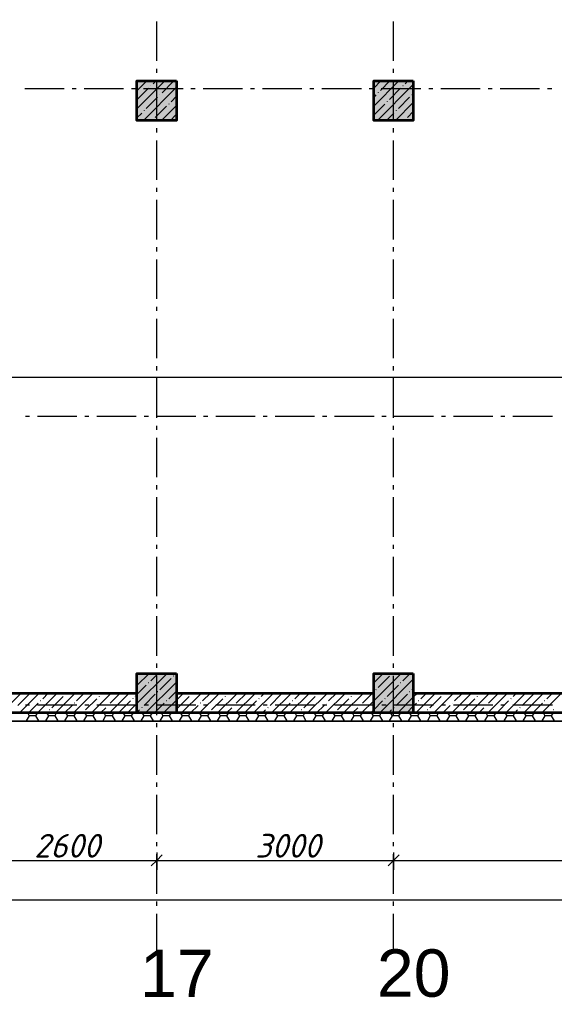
# Model space of a CAD drawing. Header units: millimetres. Extents: x -81576 to 1046824, y -248937 to 691537.
# Drawn here: x 123257 to 130033, y 532220 to 544597 of the extents above; entities that cross this region are included whole.
import ezdxf

# ---------------------------------------------------------------- set-up
doc = ezdxf.new("R2010")
doc.units = ezdxf.units.MM
doc.layers.add('PDF _Геометрия', color=7, linetype='Continuous', true_color=0x1d1d1d)
doc.layers.add('PDF _Сплошная заливка', color=7, linetype='Continuous', true_color=0xffffff)
doc.layers.add('PDF _Текст', color=7, linetype='Continuous')
doc.styles.add('PDF ArialMT', font='arial.ttf')
doc.styles.add('PDF ISOCPEUR Italic', font='isocpeui.ttf')

msp = doc.modelspace()

# ---------------------------------------------------------------- hatches: boundary and pattern name
at = {"layer": 'PDF _Сплошная заливка', "true_color": 0x636466, "transparency": 33554559}
for points in [[(124744.5, 543321.5), (125244.5, 543321.5), (125244.5, 543821.5), (124744.5, 543821.5)], [(127744.5, 543321.5), (128244.5, 543321.5), (128244.5, 543821.5), (127744.5, 543821.5)], [(124744.5, 535821.5), (125244.5, 535821.5), (125244.5, 536321.5), (124744.5, 536321.5)], [(127744.5, 535821.5), (128244.5, 535821.5), (128244.5, 536321.5), (127744.5, 536321.5)]]:
    msp.add_hatch(color=251, dxfattribs=at).paths.add_polyline_path(points)

# ---------------------------------------------------------------- linework, layer by layer
at = {"layer": 'PDF _Геометрия', "color": 7, "lineweight": 13}
for points in [[(175144.5, 535711.5), (96494.5, 535711.5), (96384.5, 535711.5), (96384.5, 585471.6), (96384.5, 585581.6), (122494.5, 585581.6), (122604.5, 585581.6), (122604.5, 547331.5), (173334.5, 547331.5)], [(96392.5, 555781.6), (96392.5, 535719.5), (175144.5, 535719.5)]]:
    msp.add_lwpolyline(points, dxfattribs=at)
at = {"layer": 'PDF _Геометрия', "color": 7, "lineweight": 9}
for points in [[(96492.5, 555781.6), (96492.5, 535819.5), (175144.5, 535819.5)], [(96494.5, 555781.6), (96494.5, 535821.5), (175144.5, 535821.5)], [(124994.5, 544074.2), (124994.5, 544574.2)], [(127994.5, 544074.2), (127994.5, 544574.2)], [(124994.5, 543921.3), (124994.5, 543974.2)], [(127994.5, 543921.3), (127994.5, 543974.2)], [(123822.1, 543721.5), (123322.1, 543721.5)], [(123975, 543721.5), (123922.1, 543721.5)], [(124575, 543721.5), (124075, 543721.5)], [(124727.9, 543721.5), (124675, 543721.5)], [(125327.9, 543721.5), (124827.9, 543721.5)], [(124994.5, 543321.3), (124994.5, 543821.3)], [(125480.8, 543721.5), (125427.9, 543721.5)], [(126080.8, 543721.5), (125580.8, 543721.5)], [(126233.7, 543721.5), (126180.8, 543721.5)], [(126833.7, 543721.5), (126333.7, 543721.5)], [(126986.7, 543721.5), (126933.7, 543721.5)], [(127586.7, 543721.5), (127086.7, 543721.5)], [(127739.6, 543721.5), (127686.7, 543721.5)], [(128339.6, 543721.5), (127839.6, 543721.5)], [(127994.5, 543321.3), (127994.5, 543821.3)], [(128492.5, 543721.5), (128439.6, 543721.5)], [(129092.5, 543721.5), (128592.5, 543721.5)], [(129245.4, 543721.5), (129192.5, 543721.5)], [(129845.4, 543721.5), (129345.4, 543721.5)], [(129998.3, 543721.5), (129945.4, 543721.5)], [(124994.5, 543168.3), (124994.5, 543221.3)], [(127994.5, 543168.3), (127994.5, 543221.3)], [(124994.5, 542568.3), (124994.5, 543068.3)], [(127994.5, 542568.3), (127994.5, 543068.3)], [(124994.5, 542415.4), (124994.5, 542468.3)], [(127994.5, 542415.4), (127994.5, 542468.3)], [(124994.5, 541815.4), (124994.5, 542315.4)], [(127994.5, 541815.4), (127994.5, 542315.4)], [(124994.5, 541662.5), (124994.5, 541715.4)], [(127994.5, 541662.5), (127994.5, 541715.4)], [(124994.5, 541062.5), (124994.5, 541562.5)], [(127994.5, 541062.5), (127994.5, 541562.5)], [(124994.5, 540909.6), (124994.5, 540962.5)], [(127994.5, 540909.6), (127994.5, 540962.5)], [(124994.5, 540309.6), (124994.5, 540809.6)], [(127994.5, 540309.6), (127994.5, 540809.6)], [(124994.5, 540156.7), (124994.5, 540209.6)], [(127994.5, 540156.7), (127994.5, 540209.6)], [(124994.5, 539556.7), (124994.5, 540056.7)], [(127994.5, 539556.7), (127994.5, 540056.7)], [(123383.2, 539571.5), (123330.3, 539571.5)], [(123983.2, 539571.5), (123483.2, 539571.5)], [(124136.1, 539571.5), (124083.2, 539571.5)], [(124736.1, 539571.5), (124236.1, 539571.5)], [(124889, 539571.5), (124836.1, 539571.5)], [(125489, 539571.5), (124989, 539571.5)], [(125641.9, 539571.5), (125589, 539571.5)], [(126241.9, 539571.5), (125741.9, 539571.5)], [(126394.9, 539571.5), (126341.9, 539571.5)], [(126994.9, 539571.5), (126494.9, 539571.5)], [(127147.8, 539571.5), (127094.9, 539571.5)], [(127747.8, 539571.5), (127247.8, 539571.5)], [(127900.7, 539571.5), (127847.8, 539571.5)], [(128500.7, 539571.5), (128000.7, 539571.5)], [(128653.6, 539571.5), (128600.7, 539571.5)], [(129253.6, 539571.5), (128753.6, 539571.5)], [(129406.5, 539571.5), (129353.6, 539571.5)], [(130006.5, 539571.5), (129506.5, 539571.5)], [(124994.5, 539403.7), (124994.5, 539456.7)], [(127994.5, 539403.7), (127994.5, 539456.7)], [(124994.5, 538803.7), (124994.5, 539303.7)], [(127994.5, 538803.7), (127994.5, 539303.7)], [(124994.5, 538650.8), (124994.5, 538703.7)], [(127994.5, 538650.8), (127994.5, 538703.7)], [(124994.5, 538050.8), (124994.5, 538550.8)], [(127994.5, 538050.8), (127994.5, 538550.8)], [(124994.5, 537897.9), (124994.5, 537950.8)], [(127994.5, 537897.9), (127994.5, 537950.8)], [(124994.5, 537297.9), (124994.5, 537797.9)], [(127994.5, 537297.9), (127994.5, 537797.9)], [(124994.5, 537145), (124994.5, 537197.9)], [(127994.5, 537145), (127994.5, 537197.9)], [(124994.5, 536545), (124994.5, 537045)], [(127994.5, 536545), (127994.5, 537045)], [(124994.5, 536392.1), (124994.5, 536445)], [(127994.5, 536392.1), (127994.5, 536445)], [(124994.5, 535792.1), (124994.5, 536292.1)], [(127994.5, 535792.1), (127994.5, 536292.1)], [(123383.2, 535921.5), (123330.3, 535921.5)], [(123983.2, 535921.5), (123483.2, 535921.5)], [(124136.1, 535921.5), (124083.2, 535921.5)], [(124736.1, 535921.5), (124236.1, 535921.5)], [(124889, 535921.5), (124836.1, 535921.5)], [(125489, 535921.5), (124989, 535921.5)], [(125641.9, 535921.5), (125589, 535921.5)], [(126241.9, 535921.5), (125741.9, 535921.5)], [(126394.9, 535921.5), (126341.9, 535921.5)], [(126994.9, 535921.5), (126494.9, 535921.5)], [(127147.8, 535921.5), (127094.9, 535921.5)], [(127747.8, 535921.5), (127247.8, 535921.5)], [(127900.7, 535921.5), (127847.8, 535921.5)], [(128500.7, 535921.5), (128000.7, 535921.5)], [(128653.6, 535921.5), (128600.7, 535921.5)], [(129253.6, 535921.5), (128753.6, 535921.5)], [(129406.5, 535921.5), (129353.6, 535921.5)], [(130006.5, 535921.5), (129506.5, 535921.5)], [(124994.5, 535639.2), (124994.5, 535692.1)], [(127994.5, 535639.2), (127994.5, 535692.1)], [(124994.5, 535039.2), (124994.5, 535539.2)], [(127994.5, 535039.2), (127994.5, 535539.2)], [(124994.5, 534886.2), (124994.5, 534939.2)], [(127994.5, 534886.2), (127994.5, 534939.2)], [(124994.5, 534286.2), (124994.5, 534786.2)], [(127994.5, 534286.2), (127994.5, 534786.2)], [(124994.5, 534133.3), (124994.5, 534186.2)], [(127994.5, 534133.3), (127994.5, 534186.2)], [(96474.5, 533955.5), (98944.5, 533955.5), (100894.5, 533955.5), (104394.5, 533955.5), (108794.5, 533955.5), (113394.5, 533955.5), (115994.5, 533955.5), (118994.5, 533955.5), (122394.5, 533955.5), (124994.5, 533955.5), (127994.5, 533955.5), (133994.5, 533955.5)], [(125064.5, 534025.5), (124994.5, 533955.5), (124924.5, 533885.5)], [(124994.5, 534054.5), (124994.5, 533955.5), (124994.5, 533835.5)], [(124994.5, 533533.3), (124994.5, 534033.3)], [(128064.5, 534025.5), (127994.5, 533955.5), (127924.5, 533885.5)], [(127994.5, 534054.5), (127994.5, 533955.5), (127994.5, 533835.5)], [(127994.5, 533533.3), (127994.5, 534033.3)], [(96474.5, 533457.4), (200214.5, 533457.4)], [(124994.5, 533380.4), (124994.5, 533433.3)], [(127994.5, 533380.4), (127994.5, 533433.3)], [(124994.5, 532820.1), (124994.5, 533280.4)], [(127994.5, 532820.1), (127994.5, 533280.4)]]:
    msp.add_lwpolyline(points, dxfattribs=at)
at = {"layer": 'PDF _Геометрия', "color": 7, "lineweight": 35}
for points in [[(175144.5, 535821.5), (104369.5, 535821.5), (96744.5, 535821.5), (96494.5, 535821.5), (96494.5, 543571.5), (96494.5, 546721.5), (96494.5, 547221.5), (96494.5, 547271.5), (96494.5, 547771.5), (96494.5, 555781.6)], [(119244.5, 536071.5), (124744.5, 536071.5)], [(125244.5, 536071.5), (127744.5, 536071.5)], [(128244.5, 536071.5), (133744.5, 536071.5)]]:
    msp.add_lwpolyline(points, dxfattribs=at)
at = {"layer": 'PDF _Геометрия', "lineweight": 9}
for points in [[(124870.1, 543821.5), (124744.5, 543695.9)], [(125098.2, 543821.5), (124744.5, 543467.8)], [(124756, 543821.5), (124744.5, 543810)], [(124890.7, 543728.1), (124748.1, 543585.5)], [(125244.5, 543739.7), (124826.3, 543321.5)], [(124921.6, 543759), (124919.2, 543756.6)], [(124984.1, 543821.5), (124947.7, 543785.1)], [(125204.3, 543813.6), (125061.8, 543671.1)], [(127835.4, 543821.5), (127744.5, 543730.7)], [(128063.5, 543821.5), (127744.5, 543502.6)], [(128244.5, 543774.5), (127791.6, 543321.5)], [(127949.4, 543821.5), (127827.5, 543699.6)], [(128084.1, 543728.1), (127941.5, 543585.5)], [(128114.9, 543759), (128112.6, 543756.6)], [(128177.5, 543821.5), (128141.1, 543785.1)], [(125004.7, 543614), (124862.2, 543471.5)], [(125035.6, 543644.9), (125033.2, 543642.6)], [(125244.5, 543625.7), (125175.8, 543557)], [(127770.4, 543642.6), (127744.5, 543616.6)], [(127801.3, 543673.4), (127798.9, 543671.1)], [(128198.1, 543614), (128055.5, 543471.5)], [(128229, 543644.9), (128226.6, 543642.6)], [(125118.8, 543500), (124976.2, 543357.4)], [(125244.5, 543511.6), (125054.4, 543321.5)], [(125149.7, 543530.9), (125147.3, 543528.5)], [(127884.5, 543528.5), (127744.5, 543388.5)], [(127915.4, 543559.4), (127913, 543557)], [(128244.5, 543546.4), (128019.7, 543321.5)], [(124805.1, 543414.5), (124744.5, 543353.8)], [(124836, 543445.3), (124833.7, 543443)], [(125232.8, 543385.9), (125168.4, 543321.5)], [(127998.5, 543414.5), (127905.6, 543321.5)], [(128029.4, 543445.3), (128027, 543443)], [(128244.5, 543432.3), (128169.6, 543357.4)], [(124950.1, 543331.3), (124947.7, 543328.9)], [(128143.5, 543331.3), (128141.1, 543328.9)], [(125125.4, 536321.5), (124744.5, 535940.6), (124625.4, 535821.5)], [(124897.3, 536321.5), (124744.5, 536168.7)], [(124779, 536317.3), (124776.6, 536314.9)], [(125011.4, 536321.5), (124919.2, 536229.3)], [(125239.5, 536321.5), (125232.8, 536314.9)], [(128090.7, 536321.5), (127744.5, 535975.3), (127590.7, 535821.5)], [(127862.6, 536321.5), (127744.5, 536203.4)], [(127748.6, 536321.5), (127744.5, 536317.4)], [(127972.4, 536317.3), (127970, 536314.9)], [(128204.8, 536321.5), (128112.6, 536229.3)], [(124862.2, 536172.3), (124744.5, 536054.6), (124719.6, 536029.8)], [(124748.1, 536286.4), (124744.5, 536282.7)], [(125244.5, 536212.5), (124853.5, 535821.5)], [(124893.1, 536203.2), (124890.7, 536200.8)], [(125175.8, 536257.9), (125033.2, 536115.3)], [(125206.7, 536288.7), (125204.3, 536286.4)], [(127941.5, 536286.4), (127798.9, 536143.8)], [(128244.5, 536247.2), (127818.8, 535821.5)], [(128055.5, 536172.3), (127913, 536029.8)], [(128086.4, 536203.2), (128084.1, 536200.8)], [(123278.7, 536071.5), (123028.7, 535821.5)], [(123379.5, 536058.3), (123237, 535915.7)], [(123506.8, 536071.5), (123256.8, 535821.5)], [(123734.9, 536071.5), (123484.9, 535821.5)], [(123620.9, 536071.5), (123550.6, 536001.2)], [(123963, 536071.5), (123713, 535821.5)], [(123838.1, 536060.6), (123835.7, 536058.3)], [(124191.1, 536071.5), (123941.1, 535821.5)], [(124077.1, 536071.5), (123978.3, 535972.7)], [(124419.2, 536071.5), (124169.2, 535821.5)], [(124305.2, 536071.5), (124291.9, 536058.3)], [(124647.3, 536071.5), (124397.3, 535821.5)], [(124533.3, 536071.5), (124406, 535944.2)], [(124976.2, 536058.3), (124833.7, 535915.7)], [(125007.1, 536089.2), (125004.7, 536086.8)], [(125331.6, 536071.5), (125244.5, 535984.4), (125081.6, 535821.5)], [(125244.5, 536098.4), (125147.3, 536001.2)], [(125559.7, 536071.5), (125309.7, 535821.5)], [(125434.8, 536060.6), (125432.4, 536058.3)], [(125787.8, 536071.5), (125537.8, 535821.5)], [(125673.8, 536071.5), (125575, 535972.7)], [(126015.9, 536071.5), (125765.9, 535821.5)], [(125901.9, 536071.5), (125888.6, 536058.3)], [(126244, 536071.5), (125994, 535821.5)], [(126130, 536071.5), (126002.7, 535944.2)], [(126472.1, 536071.5), (126222.1, 535821.5)], [(126358.1, 536071.5), (126316.3, 536029.8)], [(126572.9, 536058.3), (126430.3, 535915.7)], [(126700.2, 536071.5), (126450.2, 535821.5)], [(126928.3, 536071.5), (126678.3, 535821.5)], [(126814.3, 536071.5), (126744, 536001.2)], [(127156.4, 536071.5), (126906.4, 535821.5)], [(127031.5, 536060.6), (127029.1, 536058.3)], [(127384.5, 536071.5), (127134.5, 535821.5)], [(127270.5, 536071.5), (127171.7, 535972.7)], [(127612.6, 536071.5), (127362.6, 535821.5)], [(127498.6, 536071.5), (127485.3, 536058.3)], [(127726.7, 536071.5), (127599.4, 535944.2)], [(127772.8, 536117.7), (127770.4, 536115.3)], [(128169.6, 536058.3), (128027, 535915.7)], [(128296.9, 536071.5), (128244.5, 536019.1), (128046.9, 535821.5)], [(128200.5, 536089.2), (128198.1, 536086.8)], [(128244.5, 536133.1), (128226.6, 536115.3)], [(128525, 536071.5), (128275, 535821.5)], [(128411, 536071.5), (128340.7, 536001.2)], [(128753.1, 536071.5), (128503.1, 535821.5)], [(128628.2, 536060.6), (128625.8, 536058.3)], [(128981.2, 536071.5), (128731.2, 535821.5)], [(128867.2, 536071.5), (128768.4, 535972.7)], [(129209.3, 536071.5), (128959.3, 535821.5)], [(129095.3, 536071.5), (129082, 536058.3)], [(129437.4, 536071.5), (129187.4, 535821.5)], [(129323.4, 536071.5), (129196, 535944.2)], [(129665.5, 536071.5), (129415.5, 535821.5)], [(129551.5, 536071.5), (129509.7, 536029.8)], [(129766.3, 536058.3), (129623.7, 535915.7)], [(129893.6, 536071.5), (129643.6, 535821.5)], [(130121.7, 536071.5), (129871.7, 535821.5)], [(130007.7, 536071.5), (129937.4, 536001.2)], [(123493.6, 535944.2), (123370.9, 535821.5)], [(123524.5, 535975.1), (123522.1, 535972.7)], [(123807.2, 536029.8), (123664.7, 535887.2)], [(123952.1, 535946.6), (123949.8, 535944.2)], [(124234.9, 536001.2), (124092.3, 535858.7)], [(124265.8, 536032.1), (124263.4, 536029.8)], [(124662.6, 535972.7), (124520, 535830.2)], [(124693.5, 536003.6), (124691.1, 536001.2)], [(125090.3, 535944.2), (124967.6, 535821.5)], [(125121.2, 535975.1), (125118.8, 535972.7)], [(125403.9, 536029.8), (125261.3, 535887.2)], [(125548.8, 535946.6), (125546.5, 535944.2)], [(125831.6, 536001.2), (125689, 535858.7)], [(125862.5, 536032.1), (125860.1, 536029.8)], [(126259.3, 535972.7), (126116.7, 535830.2)], [(126290.2, 536003.6), (126287.8, 536001.2)], [(126687, 535944.2), (126564.3, 535821.5)], [(126717.8, 535975.1), (126715.5, 535972.7)], [(127000.6, 536029.8), (126858, 535887.2)], [(127145.5, 535946.6), (127143.2, 535944.2)], [(127428.3, 536001.2), (127285.7, 535858.7)], [(127459.2, 536032.1), (127456.8, 536029.8)], [(127856, 535972.7), (127744.5, 535861.2), (127713.4, 535830.2)], [(127886.8, 536003.6), (127884.5, 536001.2)], [(128283.6, 535944.2), (128244.5, 535905.1), (128161, 535821.5)], [(128314.5, 535975.1), (128312.2, 535972.7)], [(128597.3, 536029.8), (128454.7, 535887.2)], [(128742.2, 535946.6), (128739.8, 535944.2)], [(129025, 536001.2), (128882.4, 535858.7)], [(129055.9, 536032.1), (129053.5, 536029.8)], [(129452.7, 535972.7), (129310.1, 535830.2)], [(129483.5, 536003.6), (129481.2, 536001.2)], [(129880.3, 535944.2), (129757.7, 535821.5)], [(129911.2, 535975.1), (129908.9, 535972.7)], [(123359.9, 535819.5), (123379.9, 535785)], [(123480.5, 535819.5), (123460.6, 535785)], [(123607.6, 535830.2), (123599, 535821.5)], [(123601.9, 535819.5), (123621.8, 535785)], [(123638.5, 535861.1), (123636.1, 535858.7)], [(123722.4, 535819.5), (123702.5, 535785)], [(123921.3, 535915.7), (123827.1, 535821.5)], [(123843.8, 535819.5), (123863.8, 535785)], [(123964.4, 535819.5), (123944.4, 535785)], [(124066.2, 535832.5), (124063.8, 535830.2)], [(124085.7, 535819.5), (124105.7, 535785)], [(124206.3, 535819.5), (124186.4, 535785)], [(124348.9, 535887.2), (124283.3, 535821.5)], [(124327.7, 535819.5), (124347.6, 535785)], [(124379.8, 535918.1), (124377.5, 535915.7)], [(124448.3, 535819.5), (124428.3, 535785)], [(124569.6, 535819.5), (124589.6, 535785)], [(124690.2, 535819.5), (124670.2, 535785)], [(124776.6, 535858.7), (124744.5, 535826.5), (124739.5, 535821.5)], [(124807.5, 535889.6), (124805.1, 535887.2)], [(124811.6, 535819.5), (124831.5, 535785)], [(124932.1, 535819.5), (124912.2, 535785)], [(125053.5, 535819.5), (125073.5, 535785)], [(125174.1, 535819.5), (125154.1, 535785)], [(125204.3, 535830.2), (125195.7, 535821.5)], [(125235.2, 535861.1), (125232.8, 535858.7)], [(125295.4, 535819.5), (125315.4, 535785)], [(125416, 535819.5), (125396, 535785)], [(125518, 535915.7), (125423.8, 535821.5)], [(125537.4, 535819.5), (125557.3, 535785)], [(125657.9, 535819.5), (125638, 535785)], [(125662.9, 535832.5), (125660.5, 535830.2)], [(125779.3, 535819.5), (125799.3, 535785)], [(125899.9, 535819.5), (125879.9, 535785)], [(125945.6, 535887.2), (125880, 535821.5)], [(125976.5, 535918.1), (125974.1, 535915.7)], [(126021.2, 535819.5), (126041.2, 535785)], [(126141.8, 535819.5), (126121.8, 535785)], [(126263.2, 535819.5), (126283.1, 535785)], [(126373.3, 535858.7), (126336.2, 535821.5)], [(126383.7, 535819.5), (126363.8, 535785)], [(126404.2, 535889.6), (126401.8, 535887.2)], [(126505.1, 535819.5), (126525.1, 535785)], [(126625.7, 535819.5), (126605.7, 535785)], [(126747, 535819.5), (126767, 535785)], [(126801, 535830.2), (126792.4, 535821.5)], [(126831.9, 535861.1), (126829.5, 535858.7)], [(126867.6, 535819.5), (126847.6, 535785)], [(126989, 535819.5), (127008.9, 535785)], [(127114.6, 535915.7), (127020.5, 535821.5)], [(127109.5, 535819.5), (127089.6, 535785)], [(127230.9, 535819.5), (127250.9, 535785)], [(127259.6, 535832.5), (127257.2, 535830.2)], [(127351.5, 535819.5), (127331.5, 535785)], [(127472.8, 535819.5), (127492.8, 535785)], [(127542.3, 535887.2), (127476.7, 535821.5)], [(127573.2, 535918.1), (127570.8, 535915.7)], [(127593.4, 535819.5), (127573.4, 535785)], [(127714.8, 535819.5), (127734.7, 535785)], [(127835.3, 535819.5), (127815.4, 535785)], [(127970, 535858.7), (127932.9, 535821.5)], [(127956.7, 535819.5), (127976.7, 535785)], [(128000.9, 535889.6), (127998.5, 535887.2)], [(128077.3, 535819.5), (128057.3, 535785)], [(128198.6, 535819.5), (128218.6, 535785)], [(128319.2, 535819.5), (128299.3, 535785)], [(128397.7, 535830.2), (128389.1, 535821.5)], [(128428.6, 535861.1), (128426.2, 535858.7)], [(128440.6, 535819.5), (128460.5, 535785)], [(128561.1, 535819.5), (128541.2, 535785)], [(128711.3, 535915.7), (128617.2, 535821.5)], [(128682.5, 535819.5), (128702.5, 535785)], [(128803.1, 535819.5), (128783.1, 535785)], [(128856.3, 535832.5), (128853.9, 535830.2)], [(128924.4, 535819.5), (128944.4, 535785)], [(129045, 535819.5), (129025.1, 535785)], [(129139, 535887.2), (129073.4, 535821.5)], [(129166.4, 535819.5), (129186.3, 535785)], [(129169.9, 535918.1), (129167.5, 535915.7)], [(129287, 535819.5), (129267, 535785)], [(129408.3, 535819.5), (129428.3, 535785)], [(129528.9, 535819.5), (129508.9, 535785)], [(129566.7, 535858.7), (129529.6, 535821.5)], [(129597.6, 535889.6), (129595.2, 535887.2)], [(129650.3, 535819.5), (129670.2, 535785)], [(129770.8, 535819.5), (129750.9, 535785)], [(129892.2, 535819.5), (129912.2, 535785)], [(129994.4, 535830.2), (129985.8, 535821.5)], [(130012.8, 535819.5), (129992.8, 535785)], [(130025.3, 535861.1), (130022.9, 535858.7)], [(123379.9, 535785), (123342.1, 535719.5)], [(123460.6, 535785), (123379.9, 535785)], [(123460.6, 535785), (123498.3, 535719.5)], [(123621.8, 535785), (123584.1, 535719.5)], [(123702.5, 535785), (123621.8, 535785)], [(123702.5, 535785), (123740.3, 535719.5)], [(123863.8, 535785), (123826, 535719.5)], [(123944.4, 535785), (123863.8, 535785)], [(123944.4, 535785), (123982.2, 535719.5)], [(124105.7, 535785), (124067.9, 535719.5)], [(124186.4, 535785), (124105.7, 535785)], [(124186.4, 535785), (124224.1, 535719.5)], [(124347.6, 535785), (124309.9, 535719.5)], [(124428.3, 535785), (124347.7, 535785)], [(124428.3, 535785), (124466.1, 535719.5)], [(124589.6, 535785), (124551.8, 535719.5)], [(124670.2, 535785), (124589.6, 535785)], [(124670.2, 535785), (124708, 535719.5)], [(124831.5, 535785), (124793.7, 535719.5)], [(124912.2, 535785), (124831.5, 535785)], [(124912.2, 535785), (124949.9, 535719.5)], [(125073.5, 535785), (125035.7, 535719.5)], [(125154.1, 535785), (125073.5, 535785)], [(125154.1, 535785), (125191.9, 535719.5)], [(125315.4, 535785), (125277.6, 535719.5)], [(125396, 535785), (125315.4, 535785)], [(125396, 535785), (125433.8, 535719.5)], [(125557.3, 535785), (125519.5, 535719.5)], [(125638, 535785), (125557.3, 535785)], [(125638, 535785), (125675.7, 535719.5)], [(125799.3, 535785), (125761.5, 535719.5)], [(125879.9, 535785), (125799.3, 535785)], [(125879.9, 535785), (125917.7, 535719.5)], [(126041.2, 535785), (126003.4, 535719.5)], [(126121.8, 535785), (126041.2, 535785)], [(126121.8, 535785), (126159.6, 535719.5)], [(126283.1, 535785), (126245.4, 535719.5)], [(126363.8, 535785), (126283.1, 535785)], [(126363.8, 535785), (126401.5, 535719.5)], [(126525.1, 535785), (126487.3, 535719.5)], [(126605.7, 535785), (126525.1, 535785)], [(126605.7, 535785), (126643.5, 535719.5)], [(126767, 535785), (126729.2, 535719.5)], [(126847.6, 535785), (126767, 535785)], [(126847.6, 535785), (126885.4, 535719.5)], [(127008.9, 535785), (126971.2, 535719.5)], [(127089.6, 535785), (127008.9, 535785)], [(127089.6, 535785), (127127.3, 535719.5)], [(127250.9, 535785), (127213.1, 535719.5)], [(127331.5, 535785), (127250.9, 535785)], [(127331.5, 535785), (127369.3, 535719.5)], [(127492.8, 535785), (127455, 535719.5)], [(127573.5, 535785), (127492.8, 535785)], [(127573.4, 535785), (127611.2, 535719.5)], [(127734.7, 535785), (127697, 535719.5)], [(127815.4, 535785), (127734.7, 535785)], [(127815.4, 535785), (127853.2, 535719.5)], [(127976.7, 535785), (127938.9, 535719.5)], [(128057.3, 535785), (127976.7, 535785)], [(128057.3, 535785), (128095.1, 535719.5)], [(128218.6, 535785), (128180.8, 535719.5)], [(128299.3, 535785), (128218.6, 535785)], [(128299.3, 535785), (128337, 535719.5)], [(128460.5, 535785), (128422.8, 535719.5)], [(128541.2, 535785), (128460.5, 535785)], [(128541.2, 535785), (128579, 535719.5)], [(128702.5, 535785), (128664.7, 535719.5)], [(128783.1, 535785), (128702.5, 535785)], [(128783.1, 535785), (128820.9, 535719.5)], [(128944.4, 535785), (128906.6, 535719.5)], [(129025.1, 535785), (128944.4, 535785)], [(129025.1, 535785), (129062.8, 535719.5)], [(129186.3, 535785), (129148.6, 535719.5)], [(129267, 535785), (129186.4, 535785)], [(129267, 535785), (129304.8, 535719.5)], [(129428.3, 535785), (129390.5, 535719.5)], [(129508.9, 535785), (129428.3, 535785)], [(129508.9, 535785), (129546.7, 535719.5)], [(129670.2, 535785), (129632.4, 535719.5)], [(129750.9, 535785), (129670.2, 535785)], [(129750.9, 535785), (129788.6, 535719.5)], [(129912.2, 535785), (129874.4, 535719.5)], [(129992.8, 535785), (129912.2, 535785)], [(129992.8, 535785), (130030.6, 535719.5)]]:
    msp.add_lwpolyline(points, dxfattribs=at)
at = {"layer": 'PDF _Геометрия', "color": 7, "lineweight": 35}
for points in [[(125244.5, 543821.5), (125244.5, 543321.5), (124744.5, 543321.5), (124744.5, 543821.5)], [(128244.5, 543821.5), (128244.5, 543321.5), (127744.5, 543321.5), (127744.5, 543821.5)], [(125244.5, 536321.5), (125244.5, 535821.5), (124744.5, 535821.5), (124744.5, 536321.5)], [(128244.5, 536321.5), (128244.5, 535821.5), (127744.5, 535821.5), (127744.5, 536321.5)]]:
    msp.add_lwpolyline(points, close=True, dxfattribs=at)
at = {"layer": 'PDF _Геометрия', "color": 8, "lineweight": 9, "true_color": 0x808080}
msp.add_lwpolyline([(93287.8, 540069.1), (203118.2, 540069.1)], dxfattribs=at)

# ---------------------------------------------------------------- texts
at = {"layer": 'PDF _Текст', "attachment_point": 4}
for s, insert, char_height, style in [('2600', (123441.6, 534140.3), 300, 'PDF ISOCPEUR Italic'), ('3000', (126241.6, 534140.3), 300, 'PDF ISOCPEUR Italic'), ('20', (127783.7, 532524.7), 600, 'PDF ArialMT'), ('17', (124783.7, 532524.7), 600, 'PDF ArialMT')]:
    msp.add_mtext(s, dxfattribs=dict(at, insert=insert, char_height=char_height, style=style))

doc.saveas('drawing.dxf')
